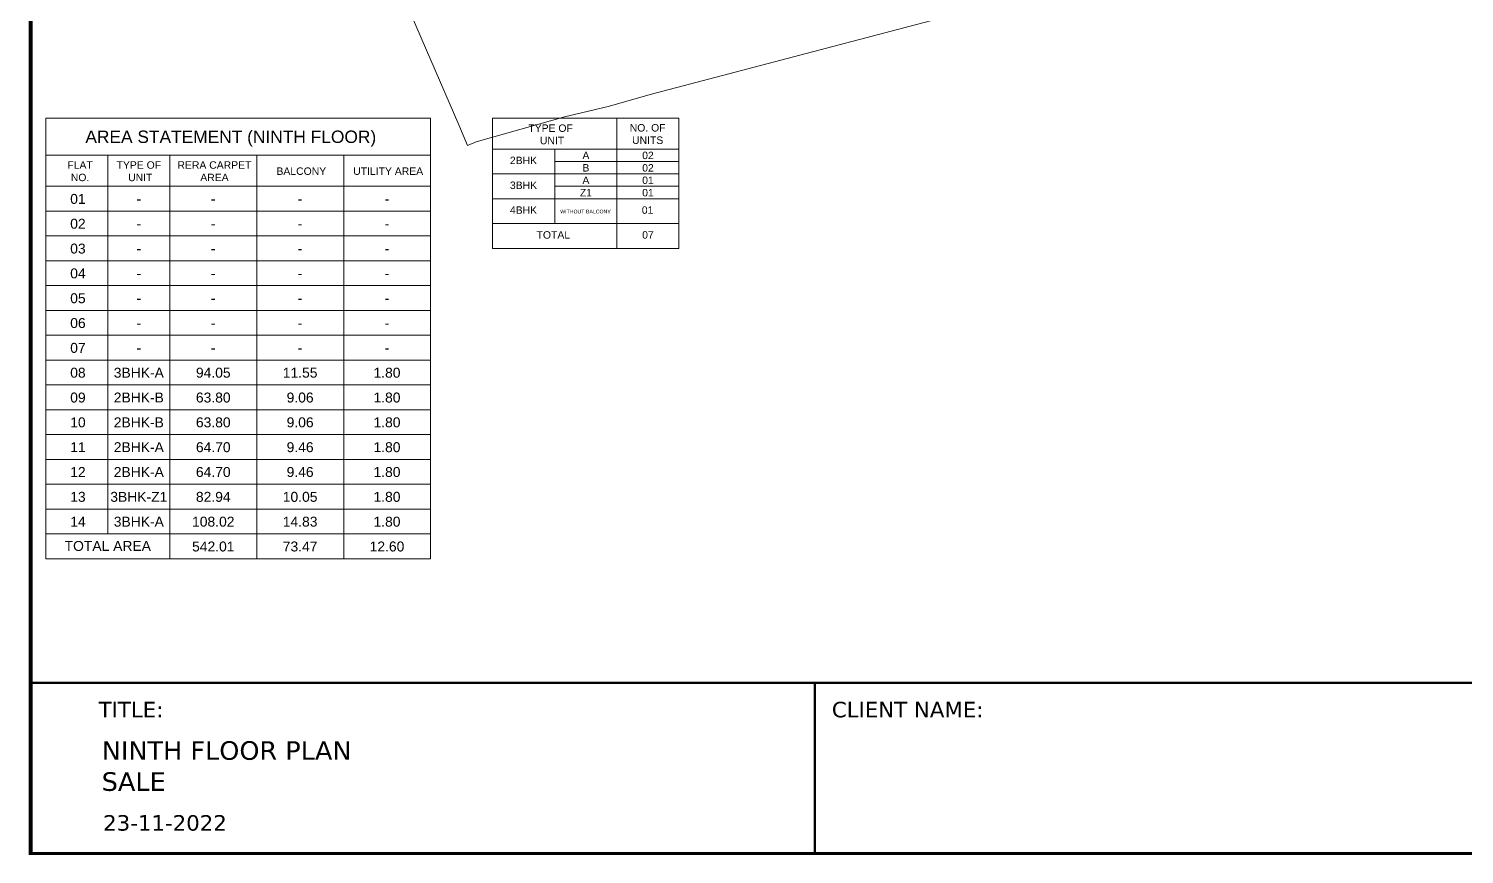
# Model space of a CAD drawing. Header units: inches. Extents: x 27644242 to 29761523, y -859349 to 216979.
# Drawn here: x 29131711 to 29189557, y -446816 to -413564 of the extents above; entities that cross this region are included whole.
import ezdxf

# ---------------------------------------------------------------- set-up
doc = ezdxf.new("R2010")
doc.units = ezdxf.units.IN
doc.header["$MEASUREMENT"] = 0
doc.layers.get('Defpoints').update_dxf_attribs({"color": 8})
for name, color, linetype, lineweight in [('ATA_FORMAT', 7, 'Continuous', 50), ('RVA Site Boundary', 17, 'Continuous', 15), ('WALL', 7, 'Continuous', 20)]:
    doc.layers.add(name, color=color, linetype=linetype, lineweight=lineweight)
doc.layers.add('ATA_FORMAT TEXT', color=7, linetype='Continuous')
doc.layers.add('text', color=7, linetype='Continuous')
doc.styles.add('AMITS', font='arial.ttf')
doc.styles.get("Standard").update_dxf_attribs({"font": 'swiss.ttf'})

msp = doc.modelspace()

# ---------------------------------------------------------------- linework, layer by layer
at = {"layer": 'ATA_FORMAT'}
for p, q in [((29240375.34761751, -439917.9490639278), (29131788.6310319, -439909.7254461793)), ((29163393.32383051, -439909.7659272922, -1.917575e-09), (29163392.98642245, -446738.9174950046, -1.917575e-09))]:
    msp.add_line(p, q, dxfattribs=at)
at = {"layer": 'Defpoints', "linetype": 'Continuous', "const_width": 154.4264220221692}
msp.add_lwpolyline([(29240375.34761941, -372488.917484313), (29240375.34761751, -446738.9174842832), (29131788.6310319, -446738.9174819735), (29131788.6310338, -372488.9174820108)], close=True, dxfattribs=at)
at = {"layer": 'RVA Site Boundary', "ltscale": 500}
msp.add_lwpolyline([(29191821.24421788, -409891.1808069891), (29184519.6051794, -410308.0790767362), (29176547.6047024, -411033.7379568809), (29176264.73133194, -411093.7701673431), (29175666.25402348, -411235.6444449596), (29156747.75069989, -416212.852661367), (29155107.89753629, -416678.4490651253), (29154832.74660085, -416755.9562331155), (29153706.78018714, -417017.9137407049), (29153351.99715635, -417099.5537504588), (29149738.62754467, -418115.1071075095), (29149397.24497996, -418262.9757791876), (29149042.33217372, -417440.9911011745), (29144106.02408803, -406008.4094905306), (29136655.60738688, -388913.4433612301), (29132404.36748638, -379303.674355049), (29140221.63294621, -379201.0617812148), (29156839.55401846, -379036.3204837436), (29163410.03807287, -379095.4979069681), (29170876.804317, -379073.4775358919), (29185199.0914937, -379078.7760443334), (29209458.87821922, -379097.751897641)], dxfattribs=at)
at = {"layer": 'WALL', "ltscale": 500}
for p, q in [((29132404.36748638, -417160.3616827524), (29132404.36748638, -434910.0431099261)), ((29132404.36748638, -417160.3616827524), (29147904.36748638, -417160.3616827524)), ((29147904.36748638, -417160.3616827524), (29147904.36748638, -434910.0431099261)), ((29150404.36748685, -417160.3616827524), (29150404.36748685, -422410.3616827524)), ((29150404.36748685, -417160.3616827524), (29157904.36748685, -417160.3616827524)), ((29155404.36748685, -417160.3616827524), (29155404.36748685, -422410.3616827524)), ((29157904.36748685, -417160.3616827524), (29157904.36748685, -422410.3616827524)), ((29132404.36748638, -418660.0431099261), (29147904.36748638, -418660.0431099261)), ((29134904.36748638, -418660.0431099261), (29134904.36748638, -433910.0431099261)), ((29137404.36748638, -418660.0431099261), (29137404.36748638, -434910.0431099261)), ((29140904.36748638, -418660.0431099261), (29140904.36748638, -434910.0431099261)), ((29144404.36748638, -418660.0431099261), (29144404.36748638, -434910.0431099261)), ((29150404.36748685, -418410.3616827524), (29157904.36748685, -418410.3616827524)), ((29152904.36748685, -418410.3616827524), (29152904.36748685, -421410.3616827524)), ((29152904.36748685, -418910.3616827524), (29157904.36748685, -418910.3616827524)), ((29132404.36748638, -419910.0431099261), (29147904.36748638, -419910.0431099261)), ((29150404.36748685, -419410.3616827524), (29157904.36748685, -419410.3616827524)), ((29152904.36748685, -419910.3616827524), (29157904.36748685, -419910.3616827524)), ((29150404.36748685, -420410.3616827524), (29157904.36748685, -420410.3616827524)), ((29132404.36748638, -420910.0431099261), (29147904.36748638, -420910.0431099261)), ((29150404.36748685, -421410.3616827524), (29157904.36748685, -421410.3616827524)), ((29132404.36748638, -421910.0431099261), (29147904.36748638, -421910.0431099261)), ((29150404.36748685, -422410.3616827524), (29157904.36748685, -422410.3616827524)), ((29132404.36748638, -422910.0431099261), (29147904.36748638, -422910.0431099261)), ((29132404.36748638, -423910.0431099261), (29147904.36748638, -423910.0431099261)), ((29132404.36748638, -424910.0431099261), (29147904.36748638, -424910.0431099261)), ((29132404.36748638, -425910.0431099261), (29147904.36748638, -425910.0431099261)), ((29132404.36748638, -426910.0431099261), (29147904.36748638, -426910.0431099261)), ((29132404.36748638, -427910.0431099261), (29147904.36748638, -427910.0431099261)), ((29132404.36748638, -428910.0431099261), (29147904.36748638, -428910.0431099261)), ((29132404.36748638, -429910.0431099261), (29147904.36748638, -429910.0431099261)), ((29132404.36748638, -430910.0431099261), (29147904.36748638, -430910.0431099261)), ((29132404.36748638, -431910.0431099261), (29147904.36748638, -431910.0431099261)), ((29132404.36748638, -432910.0431099261), (29147904.36748638, -432910.0431099261)), ((29132404.36748638, -433910.0431099261), (29147904.36748638, -433910.0431099261)), ((29132404.36748638, -434910.0431099261), (29147904.36748638, -434910.0431099261))]:
    msp.add_line(p, q, dxfattribs=at)

# ---------------------------------------------------------------- texts
at = {"layer": 'ATA_FORMAT TEXT', "ltscale": 10, "attachment_point": 1, "rotation": 359.99716919179184}
for s, width, insert, char_height in [('{\\fVerdana|b0|i0|c0|p34;TITLE:}', 43.03389641996762, (29134528.34092036, -440674.9773059112, -1.917575e-09), 625), ('{\\fVerdana|b0|i0|c0|p34;CLIENT NAME:}', 9651.650664459914, (29164072.55981722, -440675.018587671, -1.917575e-09), 625), ('{\\fVerdana|b0|i0|c0|p34;NINTH FLOOR PLAN\\PSALE}', 22530.57236035541, (29134653.34092036, -442261.0580278782, -1.917575e-09), 750), ('{\\fVerdana|b0|i0|c0|p34;23-11-2022}', 25.6002801094013, (29134711.39144793, -445238.9833891091, -1.917575e-09), 625)]:
    msp.add_mtext_dynamic_manual_height_columns(s, width=width, gutter_width=9.687955009770244, heights=[0], dxfattribs=dict(at, insert=insert, char_height=char_height))
at = {"layer": 'text', "ltscale": 100, "attachment_point": 1, "style": 'AMITS'}
for s, insert, char_height, width in [('AREA STATEMENT (NINTH FLOOR)', (29133994.78936962, -417666.0156404198), 500, 15316.49951249361), ('\\pxqc;TYPE OF\\P\\pt2; UNIT', (29150553.96392309, -417417.2518077795), 300, 4374.280071698129), ('\\pxqc;NO. OF UNITS', (29155686.08003831, -417403.7902734603), 300, 1930.349796574563), ('\\pxqc;2BHK', (29150245.27715119, -418719.097538491), 300, 2805.349526595324), ('\\pxqc;A', (29151510.66137615, -418517.1745238704), 300, 5305.349526595324), ('\\pxqc;02', (29154010.66137615, -418517.1745238704), 300, 5305.349526595324), ('\\pxqc;FLAT \\PNO.', (29132815.3107672, -418903.471700634), 300, 1930.349796574563), ('\\pxqc;TYPE OF\\P\\pt2; UNIT', (29135053.96392262, -418903.471700634), 300, 2189.063659064472), ('\\pxqc;RERA CARPET \\PAREA', (29137569.34868753, -418903.471700634), 300, 3252.524869401008), ('\\pxqc;BALCONY', (29141069.34868753, -419150.6170570706), 300, 3252.524869401008), ('\\pxqc;UTILITY AREA', (29144569.34868753, -419150.6170570706), 300, 3252.524869401008), ('\\pxqc;B', (29151510.66137615, -419017.1745238704), 300, 5305.349526595324), ('\\pxqc;02', (29154010.66137615, -419017.1745238704), 300, 5305.349526595324), ('\\pxqc;3BHK', (29150245.27715119, -419719.097538491), 300, 2805.349526595324), ('\\pxqc;A', (29151510.66137615, -419517.1745238704), 300, 5305.349526595324), ('\\pxqc;01', (29154010.66137615, -419517.1745238704), 300, 5305.349526595324), ('\\pxqc;01', (29132729.89238582, -420218.7789656647), 400, 1930.349796574563), ('\\pxqc;-', (29134745.27715072, -420218.7789656647), 400, 2805.349526595324), ('\\pxqc;-', (29137740.66161326, -420218.7789656647), 400, 2805.349526595324), ('\\pxqc;-', (29141240.66161326, -420218.7789656647), 400, 2805.349526595324), ('\\pxqc;-', (29144740.66161326, -420218.7789656647), 400, 2805.349526595324), ('\\pxqc;Z1', (29151510.66137615, -420017.1745238704), 300, 5305.349526595324), ('\\pxqc;01', (29154010.66137615, -420017.1745238704), 300, 5305.349526595324), ('\\pxqc;4BHK', (29150245.27715119, -420719.097538491), 300, 2805.349526595324), ('\\pxqc;WITHOUT BALCONY', (29152745.27715119, -420853.7128815714), 150, 2805.349526595324), ('\\pxqc;01', (29155245.27715119, -420719.097538491), 300, 2805.349526595324), ('\\pxqc;02', (29132729.89238582, -421218.7789656647), 400, 1930.349796574563), ('\\pxqc;-', (29134745.27715072, -421218.7789656647), 400, 2805.349526595324), ('\\pxqc;-', (29137740.66161326, -421218.7789656647), 400, 2805.349526595324), ('\\pxqc;-', (29141240.66161326, -421218.7789656647), 400, 2805.349526595324), ('\\pxqc;-', (29144740.66161326, -421218.7789656647), 400, 2805.349526595324), ('\\pxqc;03', (29132729.89238582, -422218.7789656647), 400, 1930.349796574563), ('\\pxqc;TOTAL', (29151448.40177998, -421719.097538491), 300, 2805.349526595324), ('\\pxqc;{\\C1;07}', (29154010.66137615, -421719.097538491), 300, 5305.349526595324), ('\\pxqc;-', (29134745.27715072, -422218.7789656647), 400, 2805.349526595324), ('\\pxqc;-', (29137740.66161326, -422218.7789656647), 400, 2805.349526595324), ('\\pxqc;-', (29141240.66161326, -422218.7789656647), 400, 2805.349526595324), ('\\pxqc;-', (29144740.66161326, -422218.7789656647), 400, 2805.349526595324), ('\\pxqc;04', (29132729.89238582, -423218.7789656647), 400, 1930.349796574563), ('\\pxqc;-', (29134745.27715072, -423218.7789656647), 400, 2805.349526595324), ('\\pxqc;-', (29137740.66161326, -423218.7789656647), 400, 2805.349526595324), ('\\pxqc;-', (29141240.66161326, -423218.7789656647), 400, 2805.349526595324), ('\\pxqc;-', (29144740.66161326, -423218.7789656647), 400, 2805.349526595324), ('\\pxqc;05', (29132729.89238582, -424218.7789656647), 400, 1930.349796574563), ('\\pxqc;-', (29134745.27715072, -424218.7789656647), 400, 2805.349526595324), ('\\pxqc;-', (29137740.66161326, -424218.7789656647), 400, 2805.349526595324), ('\\pxqc;-', (29141240.66161326, -424218.7789656647), 400, 2805.349526595324), ('\\pxqc;-', (29144740.66161326, -424218.7789656647), 400, 2805.349526595324), ('\\pxqc;06', (29132729.89238582, -425218.7789656647), 400, 1930.349796574563), ('\\pxqc;-', (29134745.27715072, -425218.7789656647), 400, 2805.349526595324), ('\\pxqc;-', (29137740.66161326, -425218.7789656647), 400, 2805.349526595324), ('\\pxqc;-', (29141240.66161326, -425218.7789656647), 400, 2805.349526595324), ('\\pxqc;-', (29144740.66161326, -425218.7789656647), 400, 2805.349526595324), ('\\pxqc;07', (29132729.89238582, -426218.7789656647), 400, 1930.349796574563), ('\\pxqc;-', (29134745.27715072, -426218.7789656647), 400, 2805.349526595324), ('\\pxqc;-', (29137740.66161326, -426218.7789656647), 400, 2805.349526595324), ('\\pxqc;-', (29141240.66161326, -426218.7789656647), 400, 2805.349526595324), ('\\pxqc;-', (29144740.66161326, -426218.7789656647), 400, 2805.349526595324), ('\\pxqc;08', (29132729.89238582, -427218.7789656647), 400, 1930.349796574563), ('\\pxqc;3BHK-A', (29134745.27715072, -427218.7789656647), 400, 2805.349526595324), ('\\pxqc;94.05', (29137745.27715072, -427218.7789656647), 400, 2805.349526595324), ('\\pxqc;11.55', (29141245.27715072, -427218.7789656647), 400, 2805.349526595324), ('\\pxqc;1.80', (29144745.27715072, -427218.7789656647), 400, 2805.349526595324), ('\\pxqc;09', (29132729.89238582, -428218.7789656647), 400, 1930.349796574563), ('\\pxqc;2BHK-B', (29134745.27715072, -428218.7789656647), 400, 2805.349526595324), ('\\pxqc;63.80', (29137745.27715072, -428218.7789656647), 400, 2805.349526595324), ('\\pxqc;9.06', (29141245.27715072, -428218.7789656647), 400, 2805.349526595324), ('\\pxqc;1.80', (29144745.27715072, -428218.7789656647), 400, 2805.349526595324), ('\\pxqc;10', (29132729.89238582, -429218.7789656647), 400, 1930.349796574563), ('\\pxqc;2BHK-B', (29134745.27715072, -429218.7789656647), 400, 2805.349526595324), ('\\pxqc;63.80', (29137745.27715072, -429218.7789656647), 400, 2805.349526595324), ('\\pxqc;9.06', (29141245.27715072, -429218.7789656647), 400, 2805.349526595324), ('\\pxqc;1.80', (29144745.27715072, -429218.7789656647), 400, 2805.349526595324), ('\\pxqc;11', (29132729.89238582, -430218.7789656647), 400, 1930.349796574563), ('\\pxqc;2BHK-A', (29134745.27715072, -430218.7789656647), 400, 2805.349526595324), ('\\pxqc;64.70', (29137745.27715072, -430218.7789656647), 400, 2805.349526595324), ('\\pxqc;9.46', (29141245.27715072, -430218.7789656647), 400, 2805.349526595324), ('\\pxqc;1.80', (29144745.27715072, -430218.7789656647), 400, 2805.349526595324), ('\\pxqc;12', (29132729.89238582, -431218.7789656647), 400, 1930.349796574563), ('\\pxqc;2BHK-A', (29134745.27715072, -431218.7789656647), 400, 2805.349526595324), ('\\pxqc;64.70', (29137745.27715072, -431218.7789656647), 400, 2805.349526595324), ('\\pxqc;9.46', (29141245.27715072, -431218.7789656647), 400, 2805.349526595324), ('\\pxqc;1.80', (29144745.27715072, -431218.7789656647), 400, 2805.349526595324), ('\\pxqc;13', (29132729.89238582, -432218.7789656647), 400, 1930.349796574563), ('\\pxqc;3BHK-Z1', (29134745.27715072, -432218.7789656647), 400, 2805.349526595324), ('\\pxqc;82.94', (29137745.27715072, -432218.7789656647), 400, 2805.349526595324), ('\\pxqc;10.05', (29141245.27715072, -432218.7789656647), 400, 2805.349526595324), ('\\pxqc;1.80', (29144745.27715072, -432218.7789656647), 400, 2805.349526595324), ('\\pxqc;14', (29132729.89238582, -433218.7789656647), 400, 1930.349796574563), ('\\pxqc;3BHK-A', (29134745.27715072, -433218.7789656647), 400, 2805.349526595324), ('\\pxqc;108.02', (29137745.27715072, -433218.7789656647), 400, 2805.349526595324), ('\\pxqc;14.83', (29141245.27715072, -433218.7789656647), 400, 2805.349526595324), ('\\pxqc;1.80', (29144745.27715072, -433218.7789656647), 400, 2805.349526595324), ('\\pxqc;TOTAL AREA', (29131922.20032733, -434197.2405107719), 400, 5949.963940951973), ('\\pxqc;542.01', (29137745.27715072, -434218.7789656647), 400, 2805.349526595324), ('\\pxqc;73.47', (29141245.27715072, -434218.7789656647), 400, 2805.349526595324), ('\\pxqc;12.60', (29144745.27715072, -434218.7789656647), 400, 2805.349526595324)]:
    msp.add_mtext(s, dxfattribs=dict(at, insert=insert, char_height=char_height, width=width))

doc.saveas('drawing.dxf')
